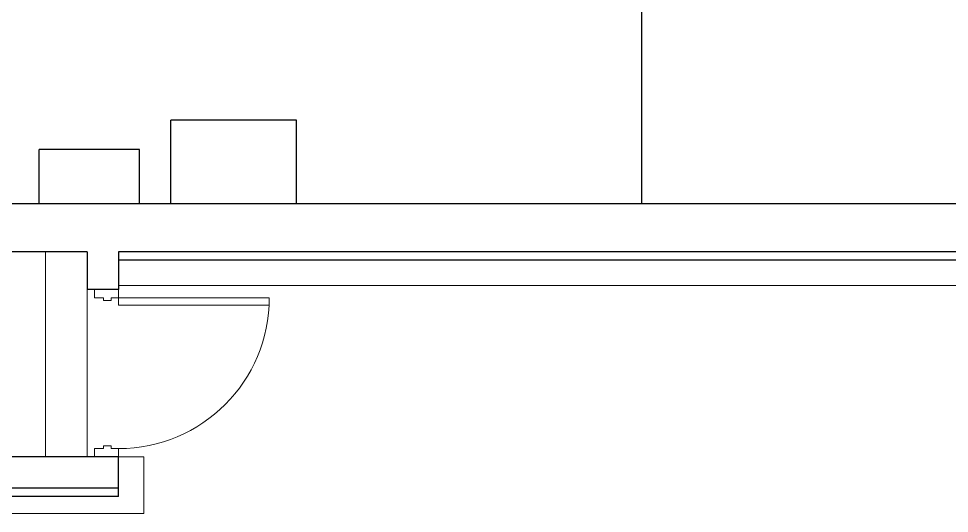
# Model space of a CAD drawing. Header units: inches. Extents: x -578 to 4567, y -980 to 6106.
# Drawn here: x 3079.6 to 3302, y 3441.5 to 3559.8 of the extents above; entities that cross this region are included whole.
import ezdxf

# ---------------------------------------------------------------- set-up
doc = ezdxf.new("R2010")
doc.units = ezdxf.units.IN
doc.header["$LTSCALE"] = 25.4
doc.header["$MEASUREMENT"] = 0
doc.layers.get('0').update_dxf_attribs({"linetype": 'CONTINUOUS', "lineweight": 20})
for name, color, linetype in [('A-CONC', 106, 'CONTINUOUS'), ('A-ELEC', 6, 'CONTINUOUS'), ('A-WALL-CMU', 30, 'CONTINUOUS'), ('A-WALL-IMP', 6, 'CONTINUOUS')]:
    doc.layers.add(name, color=color, linetype=linetype)
for name, color, linetype, lineweight in [('A-CURB', 13, 'CONTINUOUS', 20), ('A-DOOR', 1, 'CONTINUOUS', 20), ('A-STAIR', 4, 'CONTINUOUS', 20)]:
    doc.layers.add(name, color=color, linetype=linetype, lineweight=lineweight)

# ---------------------------------------------------------------- blocks, each defined once
blk = doc.blocks.new('DOOR')
at = {"color": 0}
for p, q in [((-1.75, 0), (-1.75, 36)), ((-1.75, 36), (0, 36)), ((0, 36), (0, 0)), ((-38, -5.75), (-38, 0)), ((-38, 0), (-36, 0)), ((-36, 0), (-36, -1.75)), ((0, 0), (-1.75, 0)), ((0, -1.75), (0, 0)), ((0, 0), (2, 0)), ((2, 0), (2, -5.75)), ((-36, -1.75), (-35.375, -1.75)), ((-35.375, -1.75), (-35.375, -3.625)), ((-0.625, -1.75), (0, -1.75)), ((-0.625, -3.625), (-0.625, -1.75)), ((-36, -3.625), (-36, -5.75)), ((-35.375, -3.625), (-36, -3.625)), ((0, -3.625), (-0.625, -3.625)), ((0, -5.75), (0, -3.625)), ((-36, -5.75), (-38, -5.75)), ((2, -5.75), (0, -5.75))]:
    blk.add_line(p, q, dxfattribs=at)
at = {"color": 0, "lineweight": 15}
blk.add_arc((0, 0), 36, 90, 180, dxfattribs=at)

msp = doc.modelspace()

# ---------------------------------------------------------------- linework, layer by layer
at = {"layer": 'A-CONC'}
msp.add_line((3228.5, 3515.5), (3228.5, 3634), dxfattribs=at)
at = {"layer": 'A-CURB'}
for p, q in [((3470.501032, 3496), (3103.5, 3496)), ((3103.5, 3455), (3109.5, 3455)), ((3109.5, 3441.5), (3109.5, 3455)), ((3109.5, 3441.5), (3008, 3441.5))]:
    msp.add_line(p, q, dxfattribs=at)
at = {"layer": 'A-ELEC'}
for p, q in [((3116, 3515.5), (3116, 3535.5)), ((3146, 3535.5), (3116, 3535.5)), ((3146, 3515.5), (3146, 3535.5)), ((3084.5, 3515.5), (3084.5, 3528.5)), ((3108.5, 3528.5), (3084.5, 3528.5)), ((3108.5, 3515.5), (3108.5, 3528.5)), ((3108.5, 3515.5), (3084.5, 3515.5)), ((3146, 3515.5), (3116, 3515.5))]:
    msp.add_line(p, q, dxfattribs=at)
at = {"layer": 'A-STAIR'}
for p, q in [((3086, 3504), (3086, 3455)), ((3096, 3495), (3096, 3455))]:
    msp.add_line(p, q, dxfattribs=at)
at = {"layer": 'A-WALL-CMU'}
for p, q in [((3490, 3515.5), (3065.5, 3515.5)), ((3096, 3504), (3065.5, 3504)), ((3096, 3504), (3096, 3495)), ((3478.5, 3504), (3103.5, 3504)), ((3103.5, 3504), (3103.5, 3495)), ((3103.5, 3495), (3096, 3495)), ((3096, 3455), (3001.5, 3455)), ((3096, 3455), (3096, 3455)), ((3103.5, 3455), (3096, 3455)), ((3103.5, 3447.5), (3103.5, 3455)), ((3103.5, 3447.5), (3001.5, 3447.5))]:
    msp.add_line(p, q, dxfattribs=at)
at = {"layer": 'A-WALL-IMP'}
for p, q in [((3476.5, 3502), (3103.5, 3502)), ((3103.5, 3445.5), (3103.5, 3447.5)), ((3103.5, 3445.5), (3004, 3445.5))]:
    msp.add_line(p, q, dxfattribs=at)

# ---------------------------------------------------------------- block references
at = {"layer": 'A-DOOR', "xscale": -1, "rotation": 270}
msp.add_blockref('DOOR', (3103.5, 3493), dxfattribs=at)

doc.saveas('drawing.dxf')
